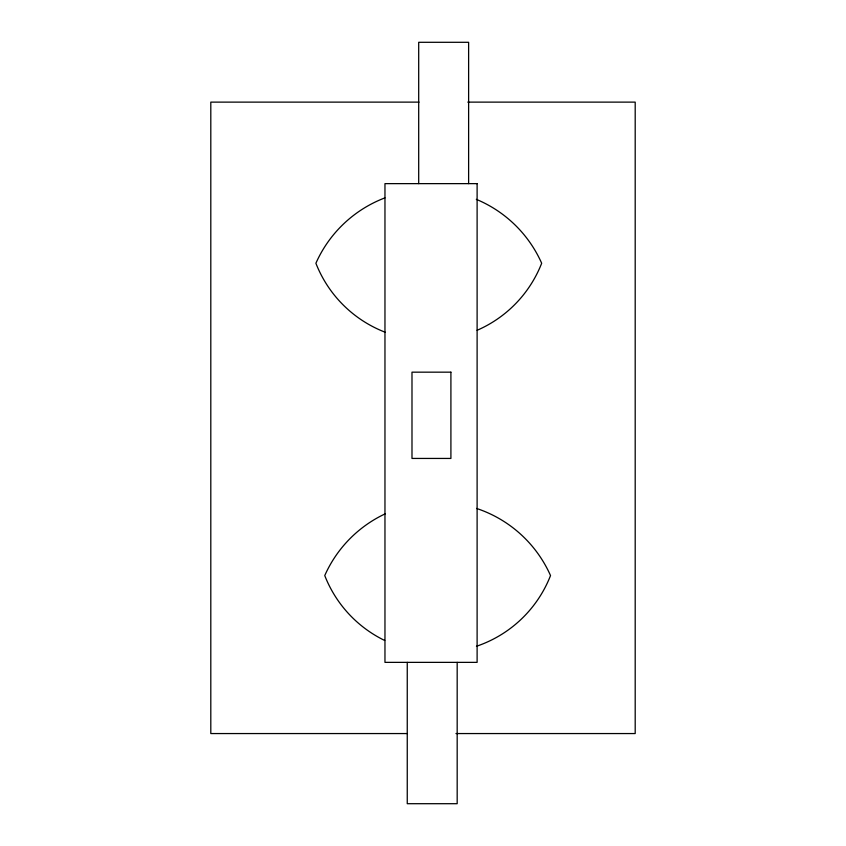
<?xml version="1.0" encoding="UTF-8"?>
<svg xmlns="http://www.w3.org/2000/svg" width="846" height="846" viewBox="0 0 846 846"><rect width="100%" height="100%" fill="white"/><g stroke="black" fill="none" stroke-linecap="round" stroke-linejoin="round"><path stroke-width="1.27" d="M419.045 102.123L210.802 102.123L210.802 733.556L407.18 733.556M467.806 102.123L635.198 102.123L635.198 733.556L455.952 733.556M468.621 183.635L468.621 42.3L418.696 42.3L418.696 183.635M457.178 662.365L457.178 803.7L407.254 803.7L407.254 662.365M476.446 646.281A121.2 121.2 0 0 0 550.524 575.566A123.495 123.495 0 0 0 476.541 508.435M384.719 640.496A121.2 121.2 0 0 1 324.748 575.566A123.495 123.495 0 0 1 385.29 513.786M477.091 330.3A121.2 121.2 0 0 0 541.673 263.254A123.495 123.495 0 0 0 476.319 199.339M385.184 332.224A121.2 121.2 0 0 1 315.896 263.254A123.495 123.495 0 0 1 384.919 197.879M477.112 183.635L384.962 183.635L384.962 662.365L477.112 662.365L477.112 183.635M450.907 372.166L411.991 372.166L411.991 458.437L450.907 458.437L450.907 372.166"/></g></svg>
